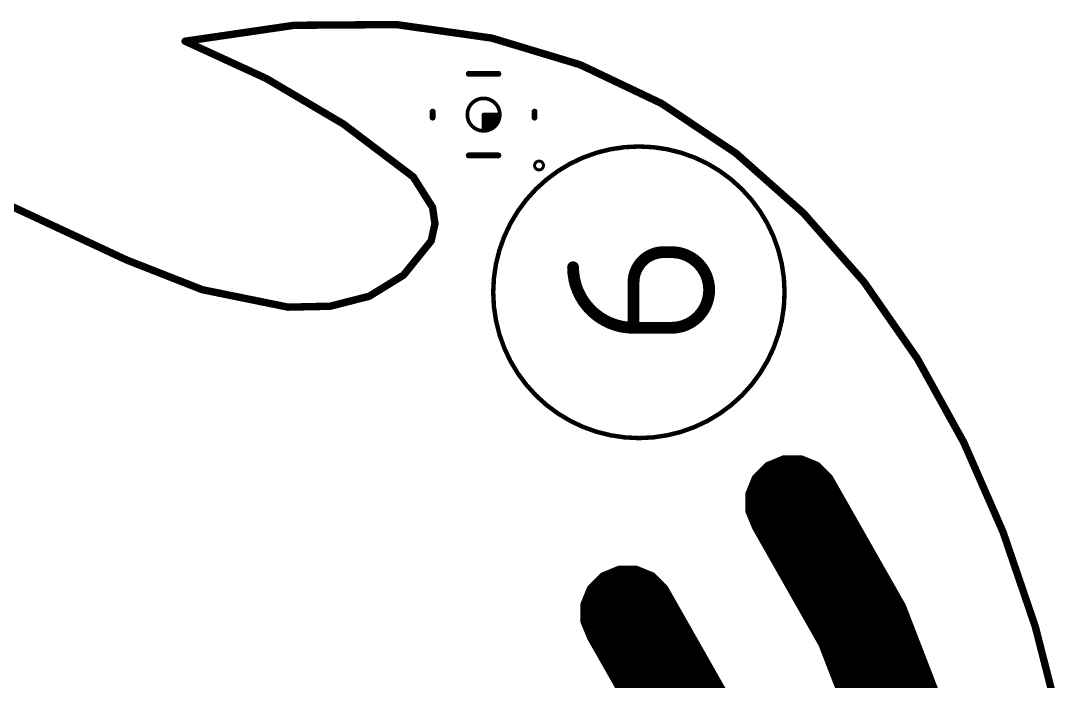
# Model space of a CAD drawing. Extents: x -0.1 to 76.2, y 11 to 78.4.
# Drawn here: x 39.23 to 75.06, y 55.75 to 78.4 of the extents above; entities that cross this region are included whole.
import ezdxf

# ---------------------------------------------------------------- set-up
doc = ezdxf.new("R2010")
doc.units = 0
doc.layers.add('20', color=31, linetype='CONTINUOUS')
doc.layers.add('21', color=253, linetype='CONTINUOUS')

msp = doc.modelspace()

# ---------------------------------------------------------------- linework, layer by layer
at = {"layer": '20', "const_width": 0.254}
for points in [[(44.8678, 77.7032), (48.6127, 78.2495)], [(48.6127, 78.2495), (52.122, 78.2737)], [(52.122, 78.2737), (55.3949, 77.8112)], [(47.6582, 76.4221), (44.8678, 77.7032)], [(55.3949, 77.8112), (58.4305, 76.8975)], [(58.4305, 76.8975), (61.2278, 75.5682)], [(50.3049, 74.8605), (47.6582, 76.4221)], [(61.2278, 75.5682), (63.7862, 73.8587)], [(52.7019, 73.0482), (50.3049, 74.8605)], [(63.7862, 73.8587), (66.1046, 71.8046)], [(53.3666, 72.0001), (52.7019, 73.0482)], [(37.5459, 72.6724), (42.8655, 70.1933)], [(53.4483, 71.4385), (53.3666, 72.0001)], [(66.1046, 71.8046), (68.1823, 69.4414)], [(53.3183, 70.8511), (53.4483, 71.4385)], [(52.3696, 69.6764), (53.3183, 70.8511)], [(42.8655, 70.1933), (45.4608, 69.1757)], [(51.1923, 68.952), (52.3696, 69.6764)], [(68.1823, 69.4414), (70.0183, 66.8045)], [(45.4608, 69.1757), (48.4048, 68.5777)], [(49.8497, 68.6088), (51.1923, 68.952)], [(48.4048, 68.5777), (49.8497, 68.6088)], [(70.0183, 66.8045), (71.6119, 63.9296)], [(71.6119, 63.9296), (72.9621, 60.8521)], [(72.9621, 60.8521), (74.0682, 57.6075)], [(74.0682, 57.6075), (74.9292, 54.2314)]]:
    msp.add_lwpolyline(points, dxfattribs=at)
at = {"layer": '20', "const_width": 0.127}
for points in [[(48.6123, 78.313, 1), (48.6131, 78.186)], [(48.6219, 78.1867, 1), (48.6035, 78.3123)], [(52.1309, 78.3366, 1), (52.1131, 78.2108)], [(52.1224, 78.2102, 1), (52.1216, 78.3372)], [(44.8943, 77.7609, 1), (44.8413, 77.6455)], [(44.8586, 77.766, 1), (44.877, 77.6404)], [(55.4132, 77.872, 1), (55.3766, 77.7504)], [(55.386, 77.7483, 1), (55.4038, 77.8741)], [(58.4578, 76.9549, 1), (58.4032, 76.8401)], [(58.4122, 76.8367, 1), (58.4488, 76.9583)], [(47.6905, 76.4768, 1), (47.6259, 76.3674)], [(47.6317, 76.3644, 1), (47.6847, 76.4798)], [(61.2631, 75.621, 1), (61.1925, 75.5154)], [(61.2005, 75.5108, 1), (61.2551, 75.6256)], [(50.3432, 74.9112, 1), (50.2666, 74.8098)], [(50.2726, 74.8058, 1), (50.3372, 74.9152)], [(63.8283, 73.9062, 1), (63.7441, 73.8112)], [(63.7509, 73.8059, 1), (63.8215, 73.9115)], [(52.7555, 73.0822, 1), (52.6483, 73.0142)], [(52.6636, 72.9975, 1), (52.7402, 73.0989)], [(53.4294, 72.0092, 1), (53.3038, 71.991)], [(53.313, 71.9661, 1), (53.4202, 72.0341)], [(66.1523, 71.8465, 1), (66.0569, 71.7627)], [(66.0625, 71.7571, 1), (66.1467, 71.8521)], [(53.3855, 71.4294, 1), (53.5111, 71.4476)], [(53.5103, 71.4248, 1), (53.3863, 71.4522)], [(53.3677, 70.8112, 1), (53.2689, 70.891)], [(53.2563, 70.8648, 1), (53.3803, 70.8374)], [(42.8887, 70.2524, 1), (42.8423, 70.1342)], [(42.8387, 70.1357, 1), (42.8923, 70.2509)], [(52.3202, 69.7163, 1), (52.419, 69.6365)], [(52.4029, 69.6223, 1), (52.3363, 69.7305)], [(68.2344, 69.4777, 1), (68.1302, 69.4051)], [(68.1346, 69.3995, 1), (68.23, 69.4833)], [(45.4734, 69.2379, 1), (45.4482, 69.1135)], [(45.4376, 69.1166, 1), (45.484, 69.2348)], [(51.159, 69.0061, 1), (51.2256, 68.8979)], [(51.208, 68.8905, 1), (51.1766, 69.0135)], [(48.4034, 68.6412, 1), (48.4062, 68.5142)], [(48.3922, 68.5155, 1), (48.4174, 68.6399)], [(49.834, 68.6703, 1), (49.8654, 68.5473)], [(49.8511, 68.5453, 1), (49.8483, 68.6723)], [(70.0738, 66.8353, 1), (69.9628, 66.7737)], [(69.9662, 66.7682, 1), (70.0704, 66.8408)], [(71.67, 63.9551, 1), (71.5538, 63.9041)], [(71.5564, 63.8988, 1), (71.6674, 63.9604)], [(73.0222, 60.8726, 1), (72.902, 60.8316)], [(72.904, 60.8266, 1), (73.0202, 60.8776)], [(74.1297, 57.6232, 1), (74.0067, 57.5918)], [(74.0081, 57.587, 1), (74.1283, 57.628)]]:
    msp.add_lwpolyline(points, format="xyb", dxfattribs=at)
at = {"layer": '21'}
for points, const_width in [([(55.626, 76.584), (54.61, 76.584)], 0.2032), ([(53.368, 75.2856), (53.368, 75.0824)], 0.2032), ([(55.118, 75.184), (55.118, 74.6252)], 0.127), ([(55.6768, 75.184), (55.118, 75.184)], 0.127), ([(55.6661, 75.075), (55.6768, 75.184)], 0.127), ([(56.868, 75.2856), (56.868, 75.0824)], 0.2032), ([(55.118, 75.057), (55.6606, 75.057)], 0.127), ([(55.118, 74.93), (55.6128, 74.93)], 0.127), ([(55.5131, 74.7889), (55.5826, 74.8735)], 0.127), ([(55.5826, 74.8735), (55.6343, 74.9702)], 0.127), ([(55.6343, 74.9702), (55.6661, 75.075)], 0.127), ([(55.118, 74.803), (55.5247, 74.803)], 0.127), ([(55.118, 74.676), (55.3473, 74.676)], 0.127), ([(55.118, 74.6252), (55.227, 74.6359)], 0.127), ([(55.227, 74.6359), (55.3318, 74.6677)], 0.127), ([(55.3318, 74.6677), (55.4285, 74.7194)], 0.127), ([(55.4285, 74.7194), (55.5131, 74.7889)], 0.127), ([(55.626, 73.784), (54.61, 73.784)], 0.2032), ([(61.3071, 70.4652), (61.5668, 70.4652)], 0.4064), ([(60.2686, 67.8688), (60.2686, 69.4267)], 0.4064), ([(61.5668, 67.8688), (60.2686, 67.8688)], 0.4064), ([(64.8792, 63.1398), (65.4384, 63.3705)], 0.254), ([(65.4384, 63.3705), (66.0227, 63.3688)], 0.254), ([(66.0227, 63.3688), (66.5638, 63.1483)], 0.254), ([(64.4535, 62.7097), (64.8792, 63.1398)], 0.254), ([(64.7329, 62.992), (66.7213, 62.992)], 0.254), ([(65.1366, 63.246), (66.324, 63.246)], 0.254), ([(66.5638, 63.1483), (66.9935, 62.722)], 0.254), ([(64.2333, 62.1684), (64.4535, 62.7097)], 0.254), ([(64.4815, 62.738), (66.9774, 62.738)], 0.254), ([(66.9935, 62.722), (69.4981, 58.3175)], 0.254), ([(64.2584, 62.23), (67.2733, 62.23)], 0.254), ([(64.3617, 62.484), (67.1288, 62.484)], 0.254), ([(64.2318, 61.584), (64.2333, 62.1684)], 0.254), ([(64.2328, 61.976), (67.4177, 61.976)], 0.254), ([(64.4624, 61.0244), (64.2318, 61.584)], 0.254), ([(64.2322, 61.722), (67.5621, 61.722)], 0.254), ([(64.2796, 61.468), (67.7066, 61.468)], 0.254), ([(64.3843, 61.214), (67.851, 61.214)], 0.254), ([(66.7431, 57.0119), (64.4624, 61.0244)], 0.254), ([(64.499, 60.96), (67.9955, 60.96)], 0.254), ([(64.6434, 60.706), (68.1399, 60.706)], 0.254), ([(64.7878, 60.452), (68.2843, 60.452)], 0.254), ([(64.9321, 60.198), (68.4288, 60.198)], 0.254), ([(65.0765, 59.944), (68.5732, 59.944)], 0.254), ([(58.7905, 58.9199), (59.2167, 59.3496)], 0.254), ([(59.2167, 59.3496), (59.7763, 59.5803)], 0.254), ([(59.4263, 59.436), (60.7115, 59.436)], 0.254), ([(59.7763, 59.5803), (60.3607, 59.5788)], 0.254), ([(60.3607, 59.5788), (60.9019, 59.3585)], 0.254), ([(60.9019, 59.3585), (61.332, 58.9329)], 0.254), ([(65.2209, 59.69), (68.7176, 59.69)], 0.254), ([(65.3652, 59.436), (68.8621, 59.436)], 0.254), ([(59.0505, 59.182), (61.0803, 59.182)], 0.254), ([(65.5096, 59.182), (69.0065, 59.182)], 0.254), ([(58.57, 58.3788), (58.7905, 58.9199)], 0.254), ([(58.6903, 58.674), (61.4791, 58.674)], 0.254), ([(58.7985, 58.928), (61.3348, 58.928)], 0.254), ([(61.332, 58.9329), (63.3381, 55.4029)], 0.254), ([(65.654, 58.928), (69.1509, 58.928)], 0.254), ([(65.7984, 58.674), (69.2954, 58.674)], 0.254), ([(58.5688, 57.7944), (58.57, 58.3788)], 0.254), ([(58.5868, 58.42), (61.6235, 58.42)], 0.254), ([(65.9427, 58.42), (69.4398, 58.42)], 0.254), ([(69.4981, 58.3175), (71.3119, 53.6256)], 0.254), ([(58.5696, 58.166), (61.7678, 58.166)], 0.254), ([(66.0871, 58.166), (69.5567, 58.166)], 0.254), ([(58.8001, 57.2352), (58.5688, 57.7944)], 0.254), ([(58.569, 57.912), (61.9122, 57.912)], 0.254), ([(58.6252, 57.658), (62.0565, 57.658)], 0.254), ([(66.2315, 57.912), (69.6549, 57.912)], 0.254), ([(66.3759, 57.658), (69.7531, 57.658)], 0.254), ([(58.7303, 57.404), (62.2009, 57.404)], 0.254), ([(60.5832, 54.0975), (58.8001, 57.2352)], 0.254), ([(66.5202, 57.404), (69.8512, 57.404)], 0.254), ([(58.8485, 57.15), (62.3452, 57.15)], 0.254), ([(58.9929, 56.896), (62.4896, 56.896)], 0.254), ([(66.6646, 57.15), (69.9494, 57.15)], 0.254), ([(68.3951, 52.7377), (66.7431, 57.0119)], 0.254), ([(66.7879, 56.896), (70.0476, 56.896)], 0.254), ([(59.1372, 56.642), (62.6339, 56.642)], 0.254), ([(66.8861, 56.642), (70.1458, 56.642)], 0.254), ([(59.2816, 56.388), (62.7783, 56.388)], 0.254), ([(59.4259, 56.134), (62.9226, 56.134)], 0.254), ([(66.9842, 56.388), (70.244, 56.388)], 0.254), ([(67.0824, 56.134), (70.3422, 56.134)], 0.254), ([(59.5702, 55.88), (63.067, 55.88)], 0.254), ([(67.1806, 55.88), (70.4404, 55.88)], 0.254), ([(59.7146, 55.626), (63.2113, 55.626)], 0.254), ([(67.2788, 55.626), (70.5386, 55.626)], 0.254)]:
    msp.add_lwpolyline(points, dxfattribs=dict(at, const_width=const_width))
for points, const_width in [([(54.61, 76.6348, 1), (54.61, 76.5332)], 0.1016), ([(55.626, 76.5332, 1), (55.626, 76.6348)], 0.1016), ([(55.118, 74.6264, 1), (55.118, 75.7416, 1), (55.118, 74.6264)], 0.127), ([(53.4188, 75.2856, 1), (53.3172, 75.2856)], 0.1016), ([(55.1498, 75.184, 1), (55.0862, 75.184)], 0.0635), ([(55.118, 75.2157, 1), (55.118, 75.1522)], 0.0635), ([(55.7084, 75.1809, 1), (55.6452, 75.1871)], 0.0635), ([(55.6768, 75.1522, 1), (55.6768, 75.2157)], 0.0635), ([(56.9188, 75.2856, 1), (56.8172, 75.2856)], 0.1016), ([(53.3172, 75.0824, 1), (53.4188, 75.0824)], 0.1016), ([(55.118, 75.0888, 1), (55.118, 75.0252)], 0.0635), ([(55.118, 74.9618, 1), (55.118, 74.8983)], 0.0635), ([(55.5546, 74.8885, 1), (55.6106, 74.8586)], 0.0635), ([(55.6072, 74.8534, 1), (55.5581, 74.8937)], 0.0635), ([(55.6039, 74.9794, 1), (55.6646, 74.9609)], 0.0635), ([(55.6623, 74.9552, 1), (55.6063, 74.9851)], 0.0635), ([(55.6128, 74.8983, 1), (55.6128, 74.9618)], 0.0635), ([(55.6345, 75.0781, 1), (55.6977, 75.0719)], 0.0635), ([(55.6964, 75.0658, 1), (55.6357, 75.0842)], 0.0635), ([(55.6606, 75.0252, 1), (55.6606, 75.0888)], 0.0635), ([(56.8172, 75.0824, 1), (56.9188, 75.0824)], 0.1016), ([(55.118, 74.7078, 1), (55.118, 74.6442)], 0.0635), ([(55.0862, 74.6252, 1), (55.1498, 74.6252)], 0.0635), ([(55.118, 74.8347, 1), (55.118, 74.7712)], 0.0635), ([(55.1149, 74.6568, 1), (55.1211, 74.5936)], 0.0635), ([(55.2178, 74.6663, 1), (55.2362, 74.6056)], 0.0635), ([(55.2301, 74.6043, 1), (55.2239, 74.6675)], 0.0635), ([(55.3169, 74.6957, 1), (55.3468, 74.6397)], 0.0635), ([(55.3411, 74.6374, 1), (55.3226, 74.6981)], 0.0635), ([(55.3473, 74.6442, 1), (55.3473, 74.7078)], 0.0635), ([(55.4083, 74.7439, 1), (55.4486, 74.6948)], 0.0635), ([(55.4434, 74.6914, 1), (55.4135, 74.7474)], 0.0635), ([(55.4886, 74.809, 1), (55.5377, 74.7687)], 0.0635), ([(55.5333, 74.7643, 1), (55.493, 74.8134)], 0.0635), ([(55.5247, 74.7712, 1), (55.5247, 74.8347)], 0.0635), ([(60.452, 64.0848, 1), (60.452, 74.0912, 1), (60.452, 64.0848)], 0.1524), ([(54.61, 73.8348, 1), (54.61, 73.7332)], 0.1016), ([(55.626, 73.7332, 1), (55.626, 73.8348)], 0.1016), ([(57.023, 73.3869, 1), (57.023, 73.4886, 1), (57.023, 73.3869)], 0.3048), ([(61.3071, 70.4652, 0.4142), (60.2686, 69.4267)], 0.4064), ([(61.3071, 70.5668, 1), (61.3071, 70.3636)], 0.2032), ([(61.3071, 70.3636, 1), (61.3071, 70.5668)], 0.2032), ([(61.5668, 67.8688, 1), (61.5668, 70.4652)], 0.4064), ([(61.5668, 70.5668, 1), (61.5668, 70.3636)], 0.2032), ([(61.5668, 70.3636, 1), (61.5668, 70.5668)], 0.2032), ([(58.1914, 69.946, 0.4142), (60.2686, 67.8688)], 0.4064), ([(58.293, 69.946, 1), (58.0898, 69.946)], 0.2032), ([(60.3702, 69.4267, 1), (60.167, 69.4267)], 0.2032), ([(60.167, 69.4267, 1), (60.3702, 69.4267)], 0.2032), ([(60.2686, 67.9704, 1), (60.2686, 67.7672)], 0.2032), ([(60.167, 67.8688, 1), (60.3702, 67.8688)], 0.2032), ([(60.2686, 67.7672, 1), (60.2686, 67.9704)], 0.2032), ([(61.5668, 67.9704, 1), (61.5668, 67.7672)], 0.2032), ([(61.5668, 67.7672, 1), (61.5668, 67.9704)], 0.2032), ([(65.4386, 63.434, 1), (65.4382, 63.307)], 0.127), ([(65.4626, 63.3118, 1), (65.4142, 63.4292)], 0.127), ([(66.0467, 63.4276, 1), (65.9987, 63.31)], 0.127), ([(66.0225, 63.3053, 1), (66.0229, 63.4323)], 0.127), ([(64.7329, 63.0555, 1), (64.7329, 62.9285)], 0.127), ([(64.855, 63.1985, 1), (64.9034, 63.0811)], 0.127), ([(64.9243, 63.0951, 1), (64.8341, 63.1845)], 0.127), ([(65.1366, 63.3095, 1), (65.1366, 63.1825)], 0.127), ([(66.324, 63.1825, 1), (66.324, 63.3095)], 0.127), ([(66.6085, 63.1934, 1), (66.5191, 63.1032)], 0.127), ([(66.5398, 63.0895, 1), (66.5878, 63.2071)], 0.127), ([(66.7213, 62.9285, 1), (66.7213, 63.0555)], 0.127), ([(64.4084, 62.7544, 1), (64.4986, 62.665)], 0.127), ([(64.5123, 62.6858, 1), (64.3947, 62.7336)], 0.127), ([(64.4815, 62.8015, 1), (64.4815, 62.6745)], 0.127), ([(67.0487, 62.7534, 1), (66.9383, 62.6906)], 0.127), ([(66.9488, 62.6769, 1), (67.0382, 62.7671)], 0.127), ([(66.9774, 62.6745, 1), (66.9774, 62.8015)], 0.127), ([(64.2584, 62.2935, 1), (64.2584, 62.1665)], 0.127), ([(64.3617, 62.5475, 1), (64.3617, 62.4205)], 0.127), ([(67.1288, 62.4205, 1), (67.1288, 62.5475)], 0.127), ([(67.2733, 62.1665, 1), (67.2733, 62.2935)], 0.127), ([(64.2328, 62.0395, 1), (64.2328, 61.9125)], 0.127), ([(64.2968, 62.1682, 1), (64.1698, 62.1686)], 0.127), ([(64.1745, 62.1923, 1), (64.2921, 62.1445)], 0.127), ([(67.4177, 61.9125, 1), (67.4177, 62.0395)], 0.127), ([(64.2905, 61.6082, 1), (64.1731, 61.5598)], 0.127), ([(64.1683, 61.5842, 1), (64.2953, 61.5838)], 0.127), ([(64.2322, 61.7855, 1), (64.2322, 61.6585)], 0.127), ([(67.5621, 61.6585, 1), (67.5621, 61.7855)], 0.127), ([(64.2796, 61.5315, 1), (64.2796, 61.4045)], 0.127), ([(64.3843, 61.2775, 1), (64.3843, 61.1505)], 0.127), ([(67.7066, 61.4045, 1), (67.7066, 61.5315)], 0.127), ([(67.851, 61.1505, 1), (67.851, 61.2775)], 0.127), ([(64.5176, 61.0558, 1), (64.4072, 60.993)], 0.127), ([(64.4037, 61.0002, 1), (64.5211, 61.0486)], 0.127), ([(64.499, 61.0235, 1), (64.499, 60.8965)], 0.127), ([(67.9955, 60.8965, 1), (67.9955, 61.0235)], 0.127), ([(64.6434, 60.7695, 1), (64.6434, 60.6425)], 0.127), ([(64.7878, 60.5155, 1), (64.7878, 60.3885)], 0.127), ([(68.1399, 60.6425, 1), (68.1399, 60.7695)], 0.127), ([(68.2843, 60.3885, 1), (68.2843, 60.5155)], 0.127), ([(64.9321, 60.2615, 1), (64.9321, 60.1345)], 0.127), ([(68.4288, 60.1345, 1), (68.4288, 60.2615)], 0.127), ([(65.0765, 60.0075, 1), (65.0765, 59.8805)], 0.127), ([(68.5732, 59.8805, 1), (68.5732, 60.0075)], 0.127), ([(59.2618, 59.3049, 1), (59.1716, 59.3943)], 0.127), ([(59.4263, 59.4995, 1), (59.4263, 59.3725)], 0.127), ([(59.7765, 59.6438, 1), (59.7761, 59.5168)], 0.127), ([(59.8005, 59.5216, 1), (59.7521, 59.639)], 0.127), ([(60.3846, 59.6376, 1), (60.3368, 59.52)], 0.127), ([(60.3605, 59.5153, 1), (60.3609, 59.6423)], 0.127), ([(60.7115, 59.3725, 1), (60.7115, 59.4995)], 0.127), ([(60.9466, 59.4036, 1), (60.8572, 59.3134)], 0.127), ([(60.878, 59.2997, 1), (60.9258, 59.4173)], 0.127), ([(65.2209, 59.7535, 1), (65.2209, 59.6265)], 0.127), ([(65.3652, 59.4995, 1), (65.3652, 59.3725)], 0.127), ([(68.7176, 59.6265, 1), (68.7176, 59.7535)], 0.127), ([(68.8621, 59.3725, 1), (68.8621, 59.4995)], 0.127), ([(59.0505, 59.2455, 1), (59.0505, 59.1185)], 0.127), ([(59.1925, 59.4083, 1), (59.2409, 59.2909)], 0.127), ([(61.0803, 59.1185, 1), (61.0803, 59.2455)], 0.127), ([(65.5096, 59.2455, 1), (65.5096, 59.1185)], 0.127), ([(69.0065, 59.1185, 1), (69.0065, 59.2455)], 0.127), ([(58.6903, 58.7375, 1), (58.6903, 58.6105)], 0.127), ([(58.7454, 58.9646, 1), (58.8356, 58.8752)], 0.127), ([(58.8493, 58.8959, 1), (58.7317, 58.9439)], 0.127), ([(58.7985, 58.9915, 1), (58.7985, 58.8645)], 0.127), ([(61.3872, 58.9643, 1), (61.2768, 58.9015)], 0.127), ([(61.2873, 58.8878, 1), (61.3767, 58.978)], 0.127), ([(61.3348, 58.8645, 1), (61.3348, 58.9915)], 0.127), ([(61.4791, 58.6105, 1), (61.4791, 58.7375)], 0.127), ([(65.654, 58.9915, 1), (65.654, 58.8645)], 0.127), ([(65.7984, 58.7375, 1), (65.7984, 58.6105)], 0.127), ([(69.1509, 58.8645, 1), (69.1509, 58.9915)], 0.127), ([(69.2954, 58.6105, 1), (69.2954, 58.7375)], 0.127), ([(58.6335, 58.3787, 1), (58.5065, 58.3789)], 0.127), ([(58.5112, 58.4028, 1), (58.6288, 58.3548)], 0.127), ([(58.5868, 58.4835, 1), (58.5868, 58.3565)], 0.127), ([(61.6235, 58.3565, 1), (61.6235, 58.4835)], 0.127), ([(65.9427, 58.4835, 1), (65.9427, 58.3565)], 0.127), ([(69.5573, 58.3404, 1), (69.4389, 58.2946)], 0.127), ([(69.4398, 58.3565, 1), (69.4398, 58.4835)], 0.127), ([(69.4429, 58.2861, 1), (69.5533, 58.3489)], 0.127), ([(58.5696, 58.2295, 1), (58.5696, 58.1025)], 0.127), ([(61.7678, 58.1025, 1), (61.7678, 58.2295)], 0.127), ([(66.0871, 58.2295, 1), (66.0871, 58.1025)], 0.127), ([(69.5567, 58.1025, 1), (69.5567, 58.2295)], 0.127), ([(58.6275, 57.8187, 1), (58.5101, 57.7701)], 0.127), ([(58.5053, 57.7945, 1), (58.6323, 57.7943)], 0.127), ([(58.569, 57.9755, 1), (58.569, 57.8485)], 0.127), ([(58.6252, 57.7215, 1), (58.6252, 57.5945)], 0.127), ([(61.9122, 57.8485, 1), (61.9122, 57.9755)], 0.127), ([(62.0565, 57.5945, 1), (62.0565, 57.7215)], 0.127), ([(66.2315, 57.9755, 1), (66.2315, 57.8485)], 0.127), ([(66.3759, 57.7215, 1), (66.3759, 57.5945)], 0.127), ([(69.6549, 57.8485, 1), (69.6549, 57.9755)], 0.127), ([(69.7531, 57.5945, 1), (69.7531, 57.7215)], 0.127), ([(58.7303, 57.4675, 1), (58.7303, 57.3405)], 0.127), ([(58.8553, 57.2666, 1), (58.7449, 57.2038)], 0.127), ([(62.2009, 57.3405, 1), (62.2009, 57.4675)], 0.127), ([(66.5202, 57.4675, 1), (66.5202, 57.3405)], 0.127), ([(69.8512, 57.3405, 1), (69.8512, 57.4675)], 0.127), ([(58.7414, 57.2109, 1), (58.8588, 57.2595)], 0.127), ([(58.8485, 57.2135, 1), (58.8485, 57.0865)], 0.127), ([(58.9929, 56.9595, 1), (58.9929, 56.8325)], 0.127), ([(62.3452, 57.0865, 1), (62.3452, 57.2135)], 0.127), ([(62.4896, 56.8325, 1), (62.4896, 56.9595)], 0.127), ([(66.6646, 57.2135, 1), (66.6646, 57.0865)], 0.127), ([(66.8023, 57.0348, 1), (66.6839, 56.989)], 0.127), ([(66.6879, 56.9805, 1), (66.7983, 57.0433)], 0.127), ([(66.7879, 56.9595, 1), (66.7879, 56.8325)], 0.127), ([(69.9494, 57.0865, 1), (69.9494, 57.2135)], 0.127), ([(70.0476, 56.8325, 1), (70.0476, 56.9595)], 0.127), ([(59.1372, 56.7055, 1), (59.1372, 56.5785)], 0.127), ([(62.6339, 56.5785, 1), (62.6339, 56.7055)], 0.127), ([(66.8861, 56.7055, 1), (66.8861, 56.5785)], 0.127), ([(70.1458, 56.5785, 1), (70.1458, 56.7055)], 0.127), ([(59.2816, 56.4515, 1), (59.2816, 56.3245)], 0.127), ([(59.4259, 56.1975, 1), (59.4259, 56.0705)], 0.127), ([(62.7783, 56.3245, 1), (62.7783, 56.4515)], 0.127), ([(62.9226, 56.0705, 1), (62.9226, 56.1975)], 0.127), ([(66.9842, 56.4515, 1), (66.9842, 56.3245)], 0.127), ([(67.0824, 56.1975, 1), (67.0824, 56.0705)], 0.127), ([(70.244, 56.3245, 1), (70.244, 56.4515)], 0.127), ([(70.3422, 56.0705, 1), (70.3422, 56.1975)], 0.127), ([(59.5702, 55.9435, 1), (59.5702, 55.8165)], 0.127), ([(63.067, 55.8165, 1), (63.067, 55.9435)], 0.127), ([(67.1806, 55.9435, 1), (67.1806, 55.8165)], 0.127), ([(70.4404, 55.8165, 1), (70.4404, 55.9435)], 0.127), ([(59.7146, 55.6895, 1), (59.7146, 55.5625)], 0.127), ([(63.2113, 55.5625, 1), (63.2113, 55.6895)], 0.127), ([(67.2788, 55.6895, 1), (67.2788, 55.5625)], 0.127), ([(70.5386, 55.5625, 1), (70.5386, 55.6895)], 0.127)]:
    msp.add_lwpolyline(points, format="xyb", dxfattribs=dict(at, const_width=const_width))

doc.saveas('drawing.dxf')
